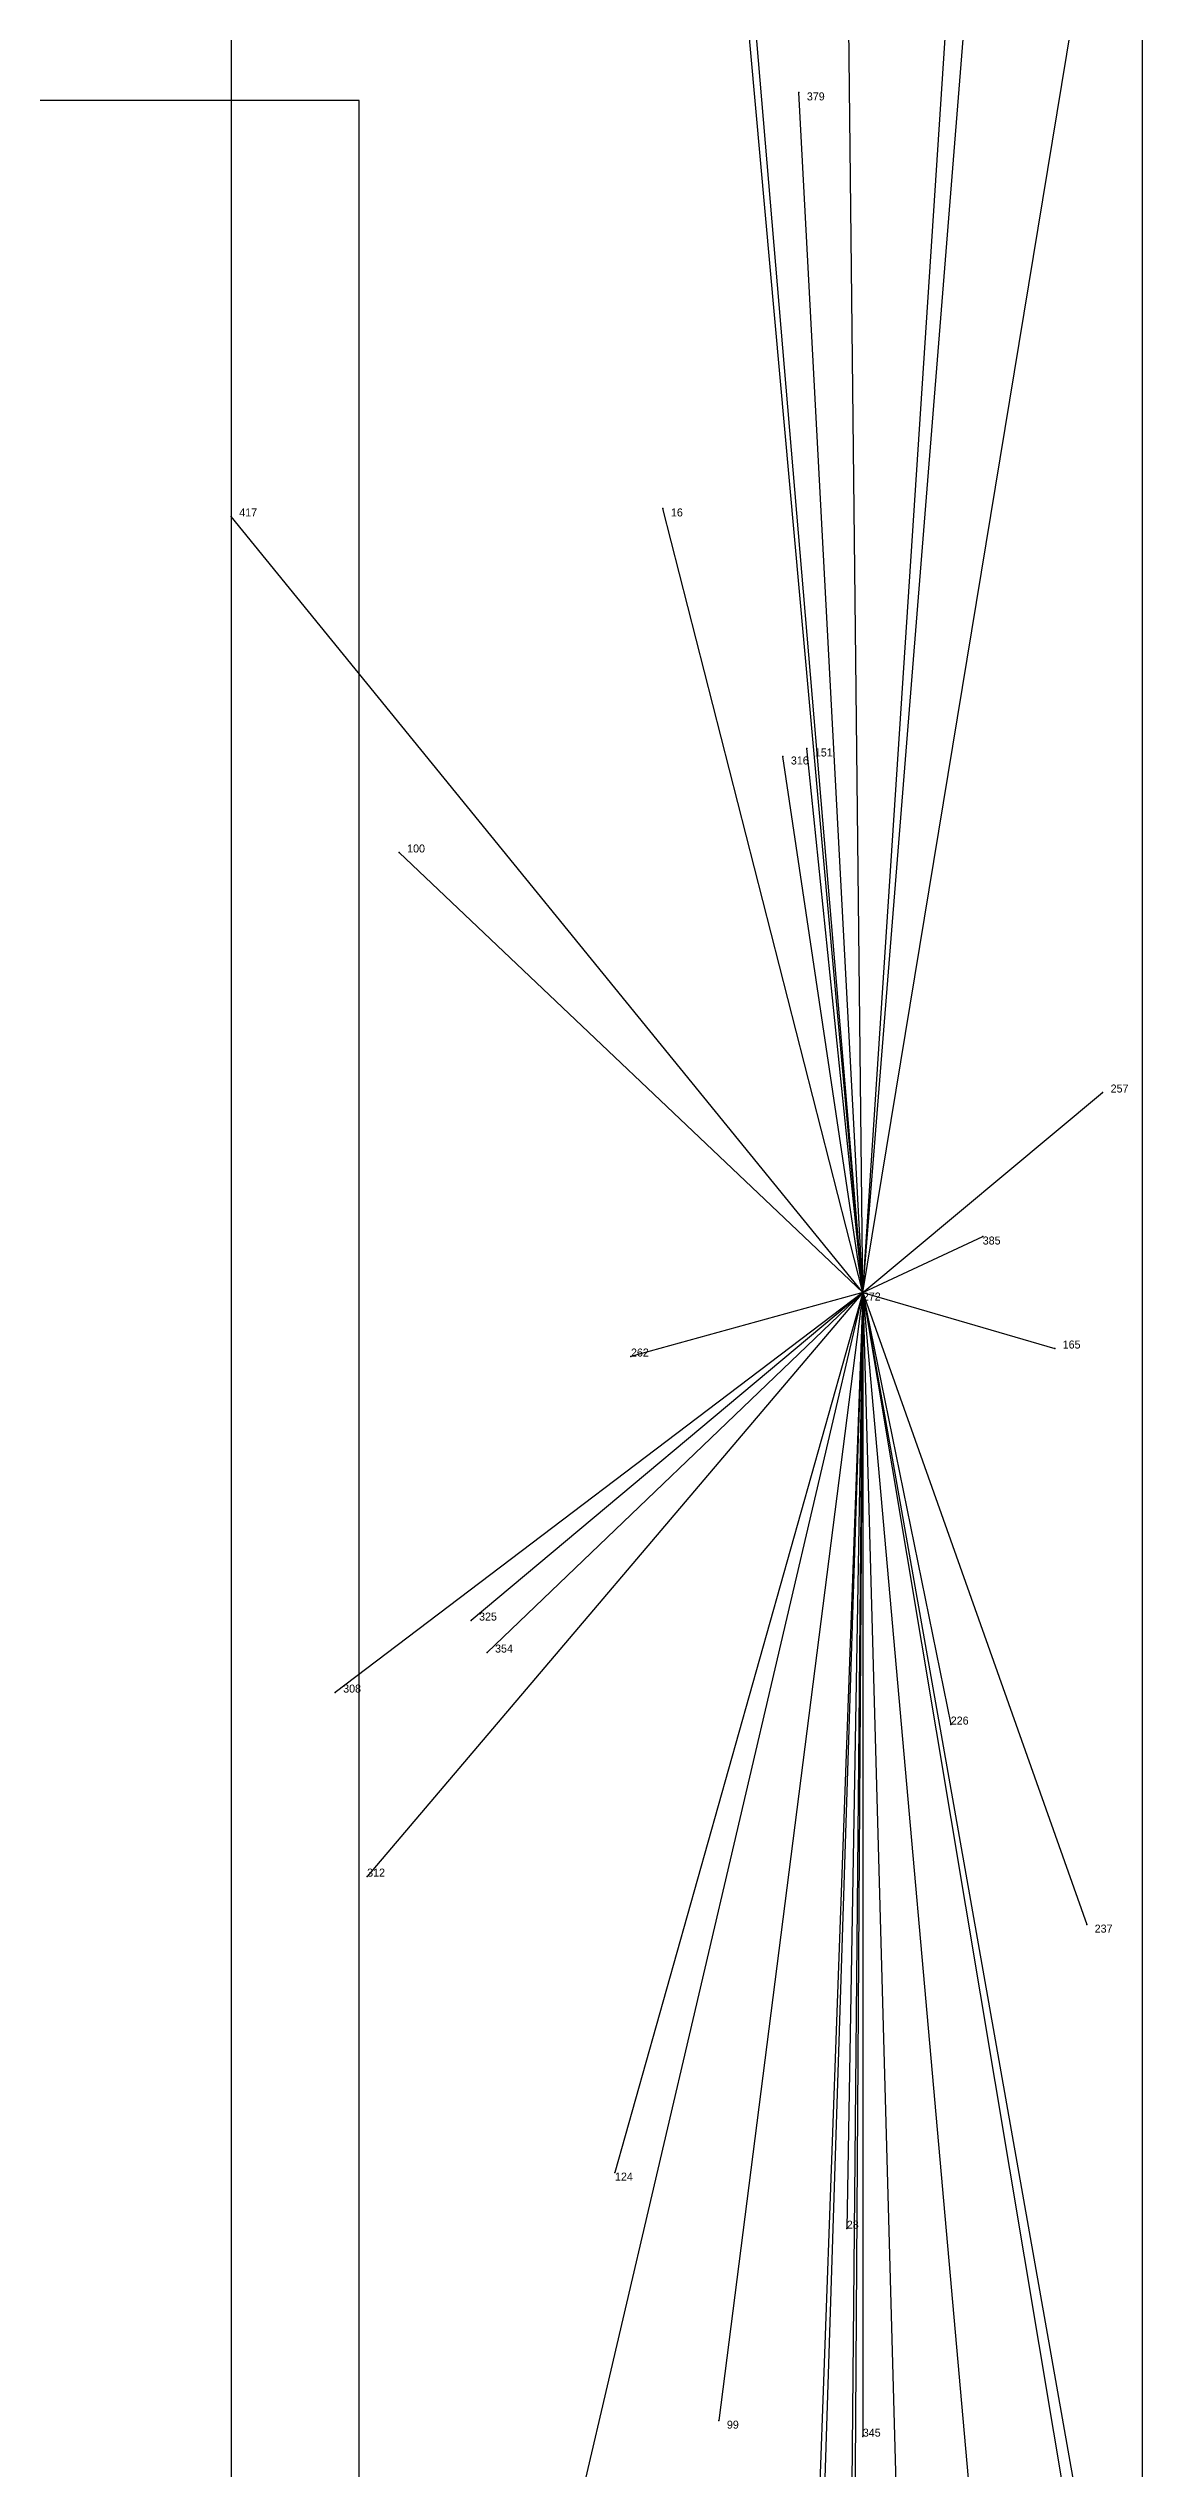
# Model space of a CAD drawing. Extents: x 0 to 1, y 0 to 1.
# Drawn here: x 0.8621 to 0.999, y 0.193 to 0.4955 of the extents above; entities that cross this region are included whole.
import ezdxf

# ---------------------------------------------------------------- set-up
doc = ezdxf.new("R2010")
doc.units = 0
for name, color, linetype in [('Clients', 3, 'CONTINUOUS'), ('Facilities', 3, 'CONTINUOUS'), ('Facilities_lines', 3, 'CONTINUOUS'), ('Min_max_boxes', 1, 'CONTINUOUS'), ('Normals', 1, 'CONTINUOUS'), ('Source_points', 5, 'CONTINUOUS'), ('Text', 3, 'CONTINUOUS')]:
    doc.layers.add(name, color=color, linetype=linetype)

msp = doc.modelspace()

# ---------------------------------------------------------------- linework, layer by layer
at = {"layer": 'Clients', "color": 5}
for p in [(0.956, 0.49), (0.885, 0.437), (0.939, 0.438), (0.954, 0.407), (0.957, 0.408), (0.906, 0.395), (0.994, 0.365), (0.979, 0.347), (0.988, 0.333), (0.935, 0.332), (0.915, 0.299), (0.917, 0.295), (0.898, 0.29), (0.975, 0.286), (0.902, 0.267), (0.992, 0.261), (0.933, 0.23), (0.962, 0.223), (0.946, 0.199), (0.964, 0.197)]:
    msp.add_point(p, dxfattribs=at)
at = {"layer": 'Facilities', "color": 3}
msp.add_point((0.964, 0.34), dxfattribs=at)
at = {"layer": 'Facilities_lines', "color": 3}
for q in [(0.98, 0.584), (0.946, 0.539), (0.98, 0.54), (0.948, 0.529), (0.995, 0.528), (0.962, 0.52), (0.956, 0.49), (0.885, 0.437), (0.939, 0.438), (0.954, 0.407), (0.957, 0.408), (0.906, 0.395), (0.994, 0.365), (0.979, 0.347), (0.898, 0.29), (0.902, 0.267), (0.909, 0.105), (0.915, 0.299), (0.917, 0.295), (0.933, 0.23), (0.935, 0.332), (0.946, 0.199), (0.956, 0.09), (0.958, 0.174), (0.962, 0.223), (0.962, 0.121), (0.962, 0.032), (0.988, 0.333), (0.973, 0.014), (0.992, 0.261), (0.975, 0.286), (0.964, 0.197), (0.999, 0.131), (0.992, 0.182), (0.988, 0.07)]:
    msp.add_line((0.964, 0.34), q, dxfattribs=at)
at = {"layer": 'Min_max_boxes', "color": 1}
for p, q in [((0.885, 0.584), (0.885, 0.014)), ((0.885, 0.584), (0.885, 0.014)), ((0.999, 0.014), (0.999, 0.584)), ((0.999, 0.014), (0.999, 0.584)), ((0.901, 0.489), (0.712, 0.489)), ((0.901, 0.489), (0.712, 0.489)), ((0.901, 0.006), (0.901, 0.489)), ((0.901, 0.006), (0.901, 0.489)), ((0.901, 0.489), (0.901, 0.489))]:
    msp.add_line(p, q, dxfattribs=at)
at = {"layer": 'Normals', "color": 1}
for p, q in [((0.956, 0.49), (0.956, 0.49, 0.1)), ((0.885, 0.437), (0.885, 0.437, 0.1)), ((0.939, 0.438), (0.939, 0.438, 0.1)), ((0.954, 0.407), (0.954, 0.407, 0.1)), ((0.957, 0.408), (0.957, 0.408, 0.1)), ((0.906, 0.395), (0.906, 0.395, 0.1)), ((0.994, 0.365), (0.994, 0.365, 0.1)), ((0.979, 0.347), (0.979, 0.347, 0.1)), ((0.964, 0.34), (0.964, 0.34, 0.1)), ((0.988, 0.333), (0.988, 0.333, 0.1)), ((0.935, 0.332), (0.935, 0.332, 0.1)), ((0.915, 0.299), (0.915, 0.299, 0.1)), ((0.917, 0.295), (0.917, 0.295, 0.1)), ((0.898, 0.29), (0.898, 0.29, 0.1)), ((0.975, 0.286), (0.975, 0.286, 0.1)), ((0.902, 0.267), (0.902, 0.267, 0.1)), ((0.992, 0.261), (0.992, 0.261, 0.1)), ((0.933, 0.23), (0.933, 0.23, 0.1)), ((0.962, 0.223), (0.962, 0.223, 0.1)), ((0.946, 0.199), (0.946, 0.199, 0.1)), ((0.964, 0.197), (0.964, 0.197, 0.1))]:
    msp.add_line(p, q, dxfattribs=at)
at = {"layer": 'Source_points', "color": 5}
for p in [(0.956, 0.49), (0.885, 0.437), (0.939, 0.438), (0.954, 0.407), (0.957, 0.408), (0.906, 0.395), (0.994, 0.365), (0.979, 0.347), (0.964, 0.34), (0.988, 0.333), (0.935, 0.332), (0.915, 0.299), (0.917, 0.295), (0.898, 0.29), (0.975, 0.286), (0.902, 0.267), (0.992, 0.261), (0.933, 0.23), (0.962, 0.223), (0.946, 0.199), (0.964, 0.197)]:
    msp.add_point(p, dxfattribs=at)

# ---------------------------------------------------------------- texts
at = {"layer": 'Text', "color": 3}
for s, p in [('379', (0.957, 0.489)), ('417', (0.886, 0.437)), ('16', (0.94, 0.437)), ('316', (0.955, 0.406)), ('151', (0.958, 0.407)), ('100', (0.907, 0.395)), ('257', (0.995, 0.365)), ('385', (0.979, 0.346)), ('272', (0.964, 0.339)), ('262', (0.935, 0.332)), ('165', (0.989, 0.333)), ('325', (0.916, 0.299)), ('354', (0.918, 0.295)), ('308', (0.899, 0.29)), ('226', (0.975, 0.286)), ('312', (0.902, 0.267)), ('237', (0.993, 0.26)), ('124', (0.933, 0.229)), ('28', (0.962, 0.223)), ('99', (0.947, 0.198)), ('345', (0.964, 0.197))]:
    msp.add_text(s, height=0.001, dxfattribs=at).set_placement(p)

doc.saveas('drawing.dxf')
